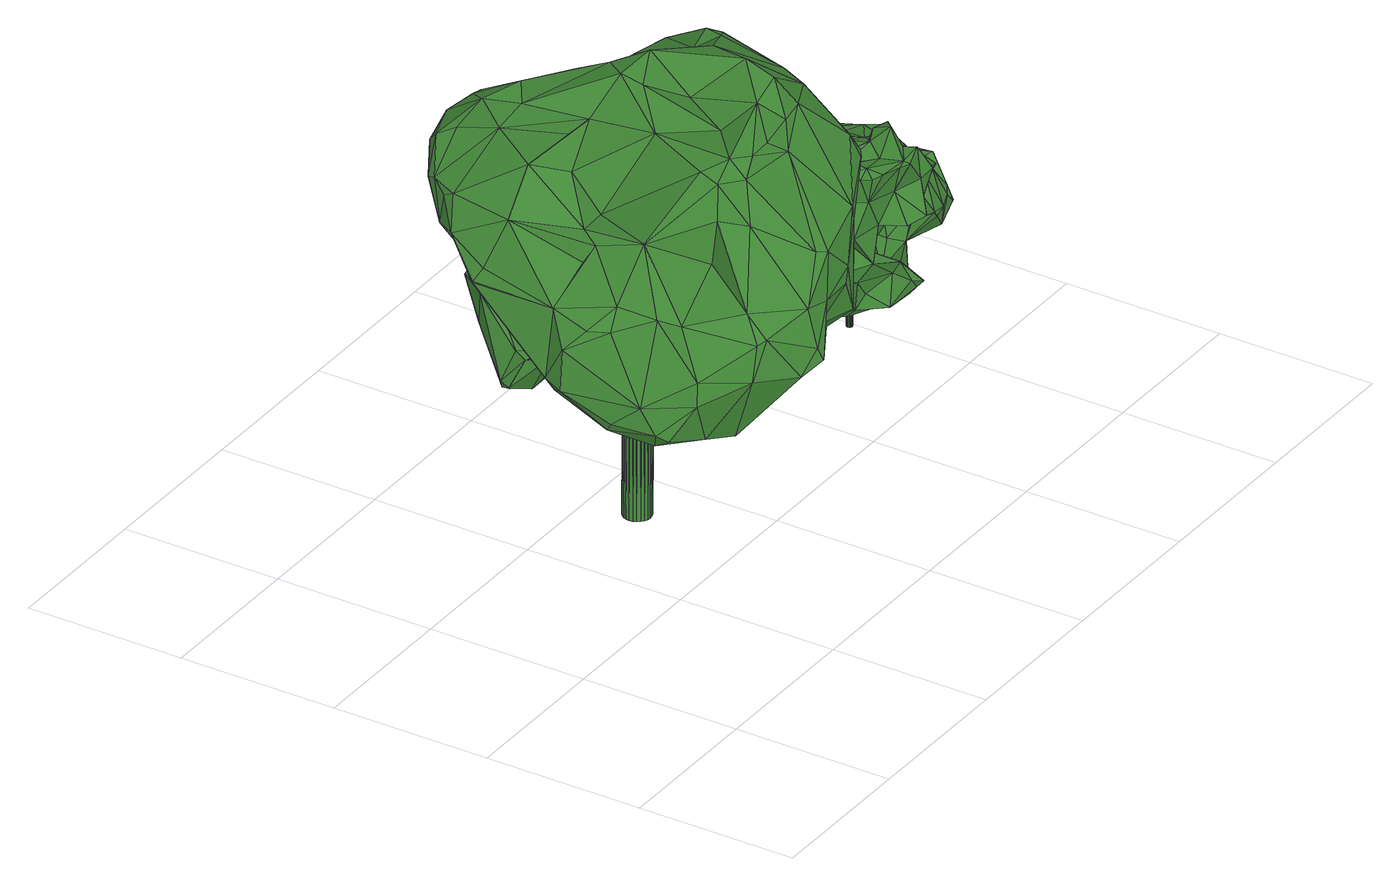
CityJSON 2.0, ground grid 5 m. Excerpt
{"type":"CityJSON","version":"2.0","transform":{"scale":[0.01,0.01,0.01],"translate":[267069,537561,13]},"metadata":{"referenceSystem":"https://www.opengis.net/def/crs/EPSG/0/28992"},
"CityObjects":{
"tree1":{"type":"SolitaryVegetationObject","attributes":{"gtid":239,"crown_width_m":14.34,"crown_median_z":22.23,"crown_r50_m":0.379,"crown_porosity":0.891,"trunk_H_m":8.71,"trunk_DBH_m":0.852,"trunk_radius_m":0.426,"trunk_base_height_m":13.52,"original_gtid":"239"},"geometry":[{"type":"Solid","lod":"3","boundaries":[[[[0,1,2]],[[3,4,5]],[[6,7,8]],[[9,10,11]],[[12,11,10]],[[13,14,15]],[[16,17,18]],[[19,20,21]],[[22,23,24]],[[25,26,27]],[[28,29,30]],[[31,32,33]],[[33,32,34]],[[35,36,37]],[[38,39,40]],[[41,42,43]],[[44,45,42]],[[44,42,46]],[[47,16,48]],[[49,9,50]],[[51,52,53]],[[54,55,56]],[[57,55,54]],[[58,59,3]],[[52,60,53]],[[61,62,63]],[[64,65,66]],[[67,42,68]],[[68,42,69]],[[70,71,20]],[[72,71,70]],[[73,52,51]],[[74,75,76]],[[77,78,79]],[[80,81,82]],[[83,84,85]],[[86,79,87]],[[57,54,88]],[[89,90,91]],[[11,2,9]],[[1,9,2]],[[92,93,94]],[[88,54,56]],[[55,23,22]],[[95,96,97]],[[98,99,59]],[[52,73,60]],[[100,97,96]],[[101,102,103]],[[104,105,79]],[[106,107,108]],[[9,1,50]],[[104,23,109]],[[30,29,110]],[[111,96,112]],[[95,112,96]],[[113,112,95]],[[114,115,33]],[[18,116,48]],[[117,62,61]],[[117,118,62]],[[119,120,121]],[[122,30,123]],[[92,94,124]],[[125,75,83]],[[126,94,93]],[[101,7,127]],[[6,128,129]],[[124,111,130]],[[131,111,124]],[[96,111,131]],[[116,132,48]],[[15,14,85]],[[133,99,98]],[[134,116,135]],[[136,137,138]],[[139,92,140]],[[73,141,60]],[[140,141,73]],[[35,142,36]],[[143,144,145]],[[68,143,145]],[[146,105,40]],[[58,3,147]],[[30,148,149]],[[46,129,75]],[[133,150,151]],[[152,153,154]],[[136,31,137]],[[104,57,155]],[[156,157,158]],[[36,159,37]],[[151,160,161]],[[150,160,151]],[[162,163,164]],[[165,166,167]],[[23,78,24]],[[168,62,118]],[[129,169,6]],[[121,89,119]],[[53,60,134]],[[170,171,162]],[[136,138,172]],[[172,138,13]],[[129,120,173]],[[174,175,176]],[[177,178,134]],[[53,134,178]],[[179,99,180]],[[181,157,182]],[[84,183,15]],[[88,155,57]],[[184,185,39]],[[25,27,184]],[[149,186,170]],[[187,159,36]],[[188,187,36]],[[30,149,28]],[[15,183,13]],[[189,190,4]],[[171,186,191]],[[149,170,187]],[[192,193,194]],[[3,195,4]],[[185,176,86]],[[191,196,106]],[[146,87,79]],[[133,197,180]],[[13,183,172]],[[40,185,87]],[[40,87,146]],[[86,87,185]],[[198,12,115]],[[171,170,186]],[[187,170,159]],[[170,162,193]],[[193,159,170]],[[188,29,28]],[[96,131,199]],[[96,199,100]],[[108,163,106]],[[137,14,138]],[[200,201,202]],[[197,179,180]],[[203,1,204]],[[129,205,120]],[[20,192,70]],[[162,171,163]],[[134,135,177]],[[101,206,95]],[[164,194,162]],[[113,207,112]],[[2,139,0]],[[133,180,99]],[[164,192,194]],[[165,108,208]],[[162,194,193]],[[104,109,57]],[[209,210,127]],[[13,138,14]],[[40,39,185]],[[163,165,167]],[[108,165,163]],[[148,30,122]],[[191,106,171]],[[163,171,106]],[[209,68,189]],[[67,68,209]],[[211,212,213]],[[214,215,66]],[[66,216,10]],[[199,124,217]],[[187,188,28]],[[218,65,211]],[[44,219,45]],[[187,28,149]],[[86,45,77]],[[35,37,20]],[[20,37,192]],[[179,102,220]],[[158,157,181]],[[133,98,150]],[[195,3,221]],[[110,0,139]],[[11,126,93]],[[115,114,198]],[[222,119,89]],[[124,94,126]],[[166,72,167]],[[3,59,221]],[[99,195,221]],[[70,167,72]],[[59,99,221]],[[164,70,192]],[[223,224,130]],[[130,92,124]],[[178,177,122]],[[192,37,193]],[[84,225,183]],[[68,145,189]],[[110,29,0]],[[67,169,46]],[[226,169,67]],[[140,92,130]],[[38,227,228]],[[38,228,229]],[[115,12,216]],[[193,37,159]],[[0,204,1]],[[2,93,139]],[[139,93,92]],[[230,62,168]],[[63,62,230]],[[179,195,99]],[[218,66,65]],[[231,232,233]],[[233,232,234]],[[139,51,110]],[[140,51,139]],[[73,51,140]],[[11,93,2]],[[111,223,130]],[[16,224,223]],[[224,141,130]],[[130,141,140]],[[224,60,141]],[[167,235,163]],[[98,59,58]],[[160,98,58]],[[177,135,196]],[[236,151,161]],[[237,82,81]],[[33,238,239]],[[33,239,31]],[[157,156,161]],[[236,161,156]],[[147,160,58]],[[150,98,160]],[[70,235,167]],[[61,144,214]],[[79,86,77]],[[163,235,164]],[[70,164,235]],[[147,3,5]],[[184,240,241]],[[168,242,152]],[[152,154,168]],[[185,174,176]],[[185,241,174]],[[166,71,72]],[[186,148,191]],[[186,149,148]],[[208,243,165]],[[238,215,234]],[[216,215,238]],[[145,63,190]],[[131,124,199]],[[56,228,227]],[[244,245,243]],[[83,173,84]],[[84,173,225]],[[0,29,204]],[[77,45,219]],[[10,246,64]],[[247,64,246]],[[55,248,23]],[[57,248,55]],[[156,243,245]],[[249,18,250]],[[249,250,151]],[[128,251,205]],[[128,205,129]],[[252,241,240]],[[227,88,56]],[[155,88,227]],[[20,71,118]],[[206,207,113]],[[26,239,238]],[[5,230,147]],[[104,79,78]],[[104,78,23]],[[253,254,239]],[[255,212,65]],[[211,65,212]],[[61,256,117]],[[257,256,61]],[[127,258,259]],[[220,259,258]],[[254,260,239]],[[210,189,258]],[[225,222,34]],[[21,257,19]],[[158,243,156]],[[11,91,126]],[[238,33,115]],[[183,261,172]],[[184,241,185]],[[228,82,237]],[[174,252,175]],[[25,184,39]],[[262,176,175]],[[157,263,147]],[[160,147,263]],[[181,243,158]],[[175,231,262]],[[114,33,34]],[[4,190,230]],[[4,230,5]],[[217,91,90]],[[217,90,199]],[[9,49,246]],[[142,246,49]],[[115,216,238]],[[106,196,107]],[[111,207,223]],[[16,223,206]],[[264,1,203]],[[264,203,188]],[[230,190,63]],[[208,108,107]],[[253,25,254]],[[102,197,17]],[[200,116,201]],[[249,201,116]],[[178,123,51]],[[137,85,14]],[[83,75,173]],[[100,205,97]],[[231,175,232]],[[208,107,243]],[[197,102,179]],[[84,15,85]],[[117,256,21]],[[21,256,257]],[[120,205,100]],[[182,157,153]],[[35,20,19]],[[241,252,174]],[[177,196,265]],[[148,265,266]],[[148,266,191]],[[34,222,89]],[[261,225,32]],[[101,103,206]],[[67,209,226]],[[218,211,213]],[[266,265,196]],[[46,75,44]],[[168,154,230]],[[230,154,147]],[[234,215,214]],[[16,103,17]],[[102,17,103]],[[6,8,128]],[[128,8,251]],[[79,105,146]],[[125,260,229]],[[51,123,110]],[[30,110,123]],[[122,123,178]],[[21,20,117]],[[267,236,249]],[[267,249,151]],[[267,151,236]],[[118,117,20]],[[161,160,263]],[[251,97,205]],[[251,8,97]],[[147,153,157]],[[257,268,19]],[[107,196,244]],[[82,269,22]],[[47,224,16]],[[252,232,175]],[[66,218,214]],[[199,90,120]],[[100,199,120]],[[179,220,195]],[[4,195,220]],[[4,258,189]],[[257,61,213]],[[270,4,220]],[[266,196,191]],[[161,263,157]],[[226,6,169]],[[136,32,31]],[[218,213,61]],[[218,61,214]],[[152,242,182]],[[178,51,53]],[[47,132,60]],[[48,132,47]],[[69,41,262]],[[233,144,143]],[[214,144,234]],[[233,234,144]],[[154,153,147]],[[148,122,265]],[[177,265,122]],[[142,49,36]],[[246,142,247]],[[204,29,203]],[[19,142,35]],[[217,126,91]],[[12,10,216]],[[56,269,228]],[[55,269,56]],[[22,269,55]],[[270,258,4]],[[18,48,16]],[[63,144,61]],[[228,237,229]],[[24,76,80]],[[257,213,268]],[[145,144,63]],[[212,247,268]],[[212,268,213]],[[151,250,133]],[[116,200,135]],[[196,135,200]],[[234,232,252]],[[244,243,107]],[[9,246,10]],[[89,91,198]],[[114,89,198]],[[197,133,250]],[[34,89,114]],[[216,66,215]],[[136,172,32]],[[172,261,32]],[[225,119,222]],[[90,89,120]],[[121,120,89]],[[206,113,95]],[[217,124,126]],[[16,206,103]],[[125,85,260]],[[152,182,153]],[[168,118,242]],[[143,231,233]],[[74,76,24]],[[74,24,44]],[[38,40,105]],[[38,105,227]],[[250,18,17]],[[250,17,197]],[[196,202,244]],[[200,202,196]],[[202,156,244]],[[244,156,245]],[[202,236,156]],[[129,173,75]],[[24,80,22]],[[22,80,82]],[[155,105,104]],[[227,105,155]],[[182,243,181]],[[166,243,182]],[[166,182,242]],[[165,243,166]],[[6,209,7]],[[209,127,7]],[[97,7,101]],[[8,7,97]],[[95,97,101]],[[209,189,210]],[[57,109,248]],[[198,91,12]],[[11,12,91]],[[23,248,109]],[[118,71,242]],[[166,242,71]],[[268,271,19]],[[142,19,271]],[[268,247,271]],[[142,271,247]],[[137,260,85]],[[74,44,75]],[[26,238,234]],[[112,207,111]],[[39,254,25]],[[38,254,39]],[[134,60,132]],[[134,132,116]],[[229,260,38]],[[254,38,260]],[[239,260,137]],[[239,137,31]],[[125,81,75]],[[253,26,25]],[[239,26,253]],[[209,6,226]],[[237,125,229]],[[81,125,237]],[[80,76,81]],[[75,81,76]],[[69,42,41]],[[42,45,43]],[[68,69,143]],[[64,247,255]],[[255,247,212]],[[10,64,66]],[[34,32,225]],[[206,223,207]],[[49,264,36]],[[50,264,49]],[[202,201,236]],[[225,261,183]],[[249,236,201]],[[249,116,18]],[[119,173,120]],[[225,173,119]],[[47,60,224]],[[184,27,240]],[[252,240,27]],[[219,78,77]],[[219,44,78]],[[24,78,44]],[[50,1,264]],[[36,264,188]],[[127,259,101]],[[203,29,188]],[[129,46,169]],[[101,259,102]],[[220,102,259]],[[64,255,65]],[[228,269,82]],[[262,41,176]],[[189,145,190]],[[86,41,45]],[[176,41,86]],[[45,41,43]],[[231,143,69]],[[231,69,262]],[[46,42,67]],[[270,220,258]],[[210,258,127]],[[83,85,125]],[[26,234,27]],[[234,252,27]],[[272,273,274]],[[272,274,275]],[[275,274,276]],[[275,276,277]],[[274,273,278]],[[274,278,276]],[[276,278,279]],[[276,279,277]],[[278,273,280]],[[278,280,279]],[[279,280,281]],[[279,281,277]],[[280,273,282]],[[280,282,281]],[[281,282,283]],[[281,283,277]],[[282,273,284]],[[282,284,283]],[[283,284,285]],[[283,285,277]],[[284,273,286]],[[284,286,285]],[[285,286,287]],[[285,287,277]],[[286,273,288]],[[286,288,287]],[[287,288,289]],[[287,289,277]],[[288,273,290]],[[288,290,289]],[[289,290,291]],[[289,291,277]],[[290,273,292]],[[290,292,291]],[[291,292,293]],[[291,293,277]],[[292,273,294]],[[292,294,293]],[[293,294,295]],[[293,295,277]],[[294,273,296]],[[294,296,295]],[[295,296,297]],[[295,297,277]],[[296,273,298]],[[296,298,297]],[[297,298,299]],[[297,299,277]],[[298,273,300]],[[298,300,299]],[[299,300,301]],[[299,301,277]],[[300,273,302]],[[300,302,301]],[[301,302,303]],[[301,303,277]],[[302,273,304]],[[302,304,303]],[[303,304,305]],[[303,305,277]],[[304,273,306]],[[304,306,305]],[[305,306,307]],[[305,307,277]],[[306,273,308]],[[306,308,307]],[[307,308,309]],[[307,309,277]],[[308,273,310]],[[308,310,309]],[[309,310,311]],[[309,311,277]],[[310,273,312]],[[310,312,311]],[[311,312,313]],[[311,313,277]],[[312,273,314]],[[312,314,313]],[[313,314,315]],[[313,315,277]],[[314,273,316]],[[314,316,315]],[[315,316,317]],[[315,317,277]],[[316,273,318]],[[316,318,317]],[[317,318,319]],[[317,319,277]],[[318,273,320]],[[318,320,319]],[[319,320,321]],[[319,321,277]],[[320,273,272]],[[320,272,321]],[[321,272,275]],[[321,275,277]]]]}]},
"tree2":{"type":"SolitaryVegetationObject","attributes":{"gtid":512,"crown_width_m":5.77,"crown_median_z":17.85,"crown_r50_m":0.275,"crown_porosity":0.916,"trunk_H_m":3.87,"trunk_DBH_m":0.178,"trunk_radius_m":0.0888,"trunk_base_height_m":13.98,"original_gtid":"514"},"geometry":[{"type":"Solid","lod":"3","boundaries":[[[[322,323,324]],[[325,326,327]],[[328,329,330]],[[331,332,324]],[[333,334,335]],[[336,337,338]],[[339,340,341]],[[342,343,344]],[[345,346,347]],[[348,329,328]],[[349,350,351]],[[352,353,354]],[[355,323,356]],[[357,358,359]],[[360,361,347]],[[362,363,364]],[[348,328,365]],[[366,367,368]],[[369,368,367]],[[370,358,371]],[[372,373,374]],[[375,376,377]],[[378,379,380]],[[381,382,383]],[[384,348,385]],[[386,365,328]],[[387,375,388]],[[355,389,349]],[[355,356,389]],[[390,365,391]],[[392,393,394]],[[395,396,397]],[[323,322,356]],[[398,399,400]],[[322,401,402]],[[403,402,401]],[[364,335,334]],[[361,404,405]],[[406,407,408]],[[409,407,406]],[[357,332,358]],[[410,341,340]],[[411,412,413]],[[414,415,416]],[[329,417,330]],[[369,418,419]],[[420,369,419]],[[378,421,422]],[[356,402,389]],[[377,339,423]],[[322,424,401]],[[425,369,420]],[[426,427,428]],[[428,427,429]],[[430,431,432]],[[433,434,435]],[[389,402,350]],[[436,338,437]],[[437,338,337]],[[324,323,355]],[[438,439,343]],[[440,426,428]],[[441,442,413]],[[443,444,445]],[[409,445,444]],[[446,447,352]],[[448,354,353]],[[443,325,449]],[[450,349,351]],[[350,349,389]],[[451,452,453]],[[454,455,456]],[[457,458,459]],[[443,460,444]],[[461,462,463]],[[464,336,465]],[[369,367,466]],[[355,331,324]],[[467,468,440]],[[469,470,471]],[[377,472,375]],[[473,431,424]],[[473,474,431]],[[433,421,475]],[[476,344,477]],[[478,374,373]],[[479,374,480]],[[462,481,482]],[[483,380,379]],[[375,472,388]],[[457,454,456]],[[484,485,451]],[[463,340,486]],[[347,458,345]],[[343,342,438]],[[383,420,437]],[[487,332,488]],[[489,490,398]],[[381,383,337]],[[336,381,337]],[[382,425,420]],[[451,485,452]],[[328,330,386]],[[488,491,408]],[[350,402,403]],[[492,493,438]],[[391,494,390]],[[495,445,493]],[[366,388,472]],[[387,388,366]],[[325,327,449]],[[343,477,344]],[[440,496,467]],[[423,366,472]],[[364,476,335]],[[486,485,463]],[[440,468,396]],[[359,497,357]],[[324,498,322]],[[333,499,334]],[[500,453,501]],[[502,500,501]],[[457,503,458]],[[409,493,445]],[[487,504,432]],[[417,348,384]],[[406,505,493]],[[506,507,508]],[[406,493,409]],[[414,410,350]],[[397,468,467]],[[509,510,511]],[[341,416,339]],[[492,438,342]],[[374,506,480]],[[478,506,374]],[[480,506,508]],[[466,418,369]],[[423,472,377]],[[338,465,336]],[[512,513,514]],[[361,360,404]],[[487,515,324]],[[516,344,476]],[[517,456,455]],[[409,444,407]],[[487,324,332]],[[417,384,434]],[[518,519,520]],[[518,520,509]],[[334,499,521]],[[511,428,429]],[[467,496,522]],[[350,403,414]],[[523,362,483]],[[492,495,493]],[[519,518,387]],[[417,329,348]],[[372,477,373]],[[477,478,373]],[[372,400,477]],[[400,372,489]],[[400,489,398]],[[490,524,398]],[[408,407,503]],[[459,454,457]],[[382,420,383]],[[503,525,408]],[[437,419,436]],[[522,395,397]],[[526,527,528]],[[414,403,529]],[[428,530,440]],[[399,528,527]],[[531,502,501]],[[411,413,532]],[[461,533,534]],[[479,480,359]],[[510,530,428]],[[535,404,360]],[[467,522,397]],[[452,536,376]],[[496,440,537]],[[496,537,538]],[[539,533,463]],[[540,382,395]],[[522,540,395]],[[446,541,447]],[[326,542,543]],[[326,543,435]],[[326,435,434]],[[447,541,544]],[[536,452,485]],[[397,396,468]],[[322,402,356]],[[385,545,384]],[[399,524,500]],[[398,524,399]],[[326,434,327]],[[546,457,430]],[[479,490,374]],[[547,490,479]],[[535,548,441]],[[521,364,334]],[[385,354,448]],[[385,448,535]],[[425,540,369]],[[459,471,513]],[[549,517,550]],[[550,455,512]],[[517,455,550]],[[529,403,401]],[[347,361,471]],[[551,517,549]],[[339,552,367]],[[523,495,362]],[[435,421,433]],[[440,396,426]],[[548,346,553]],[[542,495,543]],[[483,362,364]],[[483,364,521]],[[554,502,531]],[[377,486,340]],[[513,512,455]],[[500,502,528]],[[459,458,347]],[[503,345,458]],[[540,368,369]],[[522,368,540]],[[519,555,538]],[[395,426,396]],[[386,426,395]],[[505,406,507]],[[376,375,531]],[[450,556,370]],[[511,429,557]],[[558,461,534]],[[429,427,557]],[[499,483,521]],[[535,448,404]],[[441,553,460]],[[460,553,444]],[[459,513,454]],[[509,554,518]],[[537,520,519]],[[559,510,520]],[[559,520,537]],[[560,561,562]],[[390,494,446]],[[390,446,352]],[[347,471,459]],[[548,563,346]],[[498,515,473]],[[428,511,510]],[[416,415,549]],[[466,416,549]],[[507,408,491]],[[507,491,508]],[[498,324,515]],[[387,531,375]],[[557,417,475]],[[557,475,564]],[[456,517,551]],[[395,382,386]],[[490,451,524]],[[524,451,453]],[[524,453,500]],[[355,332,331]],[[358,332,355]],[[424,498,473]],[[513,455,454]],[[451,490,547]],[[489,374,490]],[[489,372,374]],[[359,370,556]],[[564,475,421]],[[565,456,551]],[[554,526,528]],[[513,470,544]],[[347,346,360]],[[381,566,391]],[[436,419,418]],[[345,553,346]],[[535,360,563]],[[385,412,545]],[[384,532,434]],[[514,541,446]],[[447,405,353]],[[447,353,352]],[[482,350,410]],[[325,542,326]],[[500,528,399]],[[445,542,443]],[[325,443,542]],[[506,567,505]],[[493,505,567]],[[511,378,380]],[[511,564,378]],[[501,452,376]],[[333,526,568]],[[351,481,569]],[[491,488,497]],[[491,497,508]],[[488,357,497]],[[543,495,422]],[[511,557,564]],[[551,549,415]],[[423,367,366]],[[404,353,405]],[[448,353,404]],[[535,563,548]],[[441,412,535]],[[570,412,441]],[[413,412,570]],[[413,570,441]],[[565,551,571]],[[551,415,571]],[[529,415,414]],[[450,351,569]],[[509,520,510]],[[535,412,385]],[[322,498,424]],[[417,557,427]],[[486,536,485]],[[550,512,549]],[[418,549,512]],[[418,466,549]],[[380,483,499]],[[446,494,514]],[[496,555,368]],[[441,548,553]],[[359,556,462]],[[531,501,376]],[[547,484,451]],[[536,486,377]],[[376,536,377]],[[330,427,386]],[[426,386,427]],[[335,527,333]],[[333,527,526]],[[414,416,341]],[[346,563,360]],[[572,525,503]],[[496,368,522]],[[417,427,330]],[[496,538,555]],[[463,533,461]],[[543,421,435]],[[512,514,464]],[[362,495,363]],[[573,382,381]],[[573,381,391]],[[414,341,410]],[[529,401,415]],[[385,348,574]],[[385,574,354]],[[495,542,445]],[[327,442,449]],[[408,507,406]],[[513,471,470]],[[391,566,494]],[[504,572,546]],[[457,546,503]],[[573,575,382]],[[571,424,431]],[[534,560,562]],[[554,528,502]],[[437,420,419]],[[382,540,425]],[[357,488,332]],[[387,555,519]],[[437,337,383]],[[503,546,572]],[[463,485,394]],[[391,365,573]],[[479,561,547]],[[392,394,484]],[[537,440,530]],[[464,465,512]],[[514,513,541]],[[560,392,561]],[[393,539,394]],[[559,530,510]],[[537,530,559]],[[558,562,561]],[[558,534,562]],[[365,574,348]],[[538,537,519]],[[488,525,572]],[[387,366,555]],[[456,565,430]],[[457,456,430]],[[386,382,575]],[[365,575,573]],[[492,363,495]],[[342,364,363]],[[516,364,342]],[[339,377,340]],[[558,462,461]],[[342,363,492]],[[505,507,506]],[[531,387,518]],[[466,367,552]],[[444,576,407]],[[480,497,359]],[[508,497,480]],[[418,512,465]],[[367,423,339]],[[410,340,463]],[[359,462,558]],[[547,561,484]],[[380,568,511]],[[499,333,568]],[[380,499,568]],[[386,575,365]],[[444,553,576]],[[433,475,417]],[[354,574,352]],[[390,352,574]],[[390,574,365]],[[335,476,400]],[[477,400,476]],[[462,482,410]],[[482,481,351]],[[523,422,495]],[[450,569,556]],[[379,422,523]],[[379,378,422]],[[379,523,483]],[[433,577,434]],[[417,434,577]],[[534,533,393]],[[539,393,533]],[[415,424,571]],[[401,424,415]],[[355,349,371]],[[355,371,358]],[[366,368,555]],[[484,394,485]],[[482,351,350]],[[450,370,349]],[[358,370,359]],[[564,421,378]],[[422,421,543]],[[462,410,463]],[[336,566,381]],[[336,464,566]],[[513,544,541]],[[469,405,447]],[[488,572,504]],[[556,481,462]],[[556,569,481]],[[545,412,411]],[[364,516,476]],[[473,515,474]],[[526,578,568]],[[568,578,511]],[[511,578,509]],[[526,554,578]],[[554,509,578]],[[345,576,553]],[[503,576,345]],[[407,576,503]],[[469,544,470]],[[554,531,518]],[[359,558,479]],[[463,394,539]],[[370,371,349]],[[516,342,344]],[[405,469,361]],[[471,361,469]],[[560,393,392]],[[534,393,560]],[[474,515,432]],[[474,432,431]],[[338,436,465]],[[418,465,436]],[[339,416,552]],[[417,577,433]],[[487,432,515]],[[501,453,452]],[[514,566,464]],[[488,408,525]],[[494,566,514]],[[484,561,392]],[[558,561,479]],[[493,567,438]],[[571,431,565]],[[430,565,431]],[[438,567,439]],[[579,439,567]],[[579,567,506]],[[466,552,416]],[[432,504,430]],[[430,504,546]],[[487,488,504]],[[413,442,327]],[[327,434,532]],[[411,532,384]],[[411,384,545]],[[532,413,327]],[[477,580,478]],[[469,447,544]],[[400,527,335]],[[399,527,400]],[[460,442,441]],[[449,442,443]],[[460,443,442]],[[506,580,579]],[[506,478,580]],[[579,580,439]],[[343,439,580]],[[343,580,477]],[[581,582,583]],[[581,583,584]],[[584,583,585]],[[584,585,586]],[[583,582,587]],[[583,587,585]],[[585,587,588]],[[585,588,586]],[[587,582,589]],[[587,589,588]],[[588,589,590]],[[588,590,586]],[[589,582,591]],[[589,591,590]],[[590,591,592]],[[590,592,586]],[[591,582,593]],[[591,593,592]],[[592,593,594]],[[592,594,586]],[[593,582,595]],[[593,595,594]],[[594,595,596]],[[594,596,586]],[[595,582,597]],[[595,597,596]],[[596,597,598]],[[596,598,586]],[[597,582,599]],[[597,599,598]],[[598,599,600]],[[598,600,586]],[[599,582,601]],[[599,601,600]],[[600,601,602]],[[600,602,586]],[[601,582,603]],[[601,603,602]],[[602,603,604]],[[602,604,586]],[[603,582,605]],[[603,605,604]],[[604,605,606]],[[604,606,586]],[[605,582,607]],[[605,607,606]],[[606,607,608]],[[606,608,586]],[[607,582,609]],[[607,609,608]],[[608,609,610]],[[608,610,586]],[[609,582,611]],[[609,611,610]],[[610,611,612]],[[610,612,586]],[[611,582,613]],[[611,613,612]],[[612,613,614]],[[612,614,586]],[[613,582,615]],[[613,615,614]],[[614,615,616]],[[614,616,586]],[[615,582,617]],[[615,617,616]],[[616,617,618]],[[616,618,586]],[[617,582,619]],[[617,619,618]],[[618,619,620]],[[618,620,586]],[[619,582,621]],[[619,621,620]],[[620,621,622]],[[620,622,586]],[[621,582,623]],[[621,623,622]],[[622,623,624]],[[622,624,586]],[[623,582,625]],[[623,625,624]],[[624,625,626]],[[624,626,586]],[[625,582,627]],[[625,627,626]],[[626,627,628]],[[626,628,586]],[[627,582,629]],[[627,629,628]],[[628,629,630]],[[628,630,586]],[[629,582,581]],[[629,581,630]],[[630,581,584]],[[630,584,586]]]]}]}
},
"vertices":[
[847,169,1062],[881,174,902],[958,221,1136],[455,1269,1166],[552,1258,1058],[477,1222,1054],[1178,1138,1012],[1086,1197,1139],[1283,1088,1134],[953,284,848],[1074,507,867],[1160,357,955],[1177,549,692],[1525,990,490],[1512,1019,480],[1556,1073,552],[862,825,1539],[802,919,1500],[724,835,1531],[475,556,750],[308,580,739],[407,666,793],[1450,1591,383],[1308,1666,414],[1341,1626,465],[1011,1203,402],[1048,1158,608],[960,1174,413],[552,82,973],[680,133,1045],[570,124,1078],[1407,943,486],[1434,920,490],[1245,705,642],[1249,704,645],[450,490,738],[583,239,772],[384,270,720],[1294,1337,341],[1073,1246,286],[1074,1338,223],[843,1371,589],[859,1390,624],[845,1407,623],[1115,1478,618],[848,1424,629],[1072,1257,730],[858,692,1430],[744,774,1502],[816,241,865],[869,208,876],[856,370,1361],[793,399,1411],[708,393,1414],[1472,1612,165],[1447,1604,325],[1479,1552,192],[1468,1615,165],[293,1192,1304],[439,1279,1319],[879,486,1469],[592,938,822],[547,995,823],[573,1022,783],[929,479,1049],[903,748,1066],[1008,686,855],[1027,1239,771],[949,1174,770],[869,1341,584],[89,478,818],[161,704,908],[56,628,916],[927,424,1411],[1283,1375,523],[1345,1292,682],[1399,1414,512],[1037,1461,528],[1179,1448,452],[1068,1467,302],[1451,1454,499],[1447,1390,539],[1473,1447,494],[1481,1147,629],[1561,1084,585],[1544,1094,554],[912,1418,444],[967,1390,283],[1461,1526,129],[1280,710,810],[1243,690,947],[1171,506,936],[1160,362,1263],[1174,332,1194],[1188,344,1206],[1214,996,1344],[1307,868,1321],[1290,1030,1205],[394,1229,1378],[535,1285,1364],[1393,949,1052],[1037,1102,1291],[832,1048,1422],[877,974,1406],[1255,1570,264],[1262,1485,255],[205,388,1142],[189,508,1155],[132,494,1104],[1311,1621,304],[742,167,1161],[1272,645,1327],[1259,840,1389],[1211,863,1419],[1252,660,678],[1180,652,629],[629,662,1441],[383,711,811],[319,767,835],[1365,897,830],[1405,883,897],[1391,875,867],[585,324,1272],[703,184,1174],[1258,525,1250],[1438,1354,529],[1199,378,1175],[960,1279,1146],[1264,1109,1021],[1303,1090,828],[1229,556,1329],[1280,649,1236],[779,543,1412],[525,1162,1446],[645,429,1425],[557,468,1416],[1433,921,484],[1472,1031,468],[1507,971,486],[946,216,1187],[1028,447,1404],[982,496,1495],[609,306,831],[940,1104,716],[769,943,842],[687,1145,890],[1057,1390,240],[228,1114,1212],[404,218,1116],[392,147,1059],[422,1179,1401],[434,1049,1433],[213,912,1102],[189,948,1120],[230,979,1136],[1424,1536,141],[201,872,1312],[160,1032,1239],[130,909,1182],[370,235,734],[277,1163,1316],[234,1073,1316],[199,252,908],[109,382,907],[122,340,825],[54,603,1052],[62,663,941],[37,598,931],[399,977,994],[1047,1210,779],[332,155,951],[209,257,978],[1509,958,497],[1421,1069,694],[740,1212,382],[767,1175,471],[750,1244,391],[548,407,1400],[637,369,1381],[634,1234,1395],[593,1236,1403],[107,929,1143],[109,931,1139],[1537,985,532],[949,1175,361],[850,1302,302],[362,159,1051],[483,92,911],[569,72,930],[709,1205,915],[643,1151,893],[232,325,1127],[155,363,770],[259,263,770],[142,308,806],[546,1292,1326],[360,527,1264],[663,1123,1444],[1211,567,705],[1301,714,1131],[459,733,1243],[427,807,1373],[354,720,1253],[659,147,972],[826,161,1018],[1382,972,1049],[1074,817,1439],[1204,810,1415],[102,553,1105],[998,1211,982],[876,1239,1063],[830,756,1206],[674,606,1200],[547,799,1019],[770,937,843],[1049,831,826],[1095,642,702],[1137,535,975],[768,873,955],[1077,1478,580],[706,1271,1287],[484,1290,1322],[1333,883,822],[1029,725,1500],[984,591,1525],[1418,1000,617],[1032,1179,945],[1415,1487,148],[1392,1439,362],[1400,1317,470],[467,1154,999],[806,1122,499],[805,1118,495],[935,1071,671],[944,1062,666],[79,460,847],[336,892,1416],[1448,1379,504],[1131,892,661],[1263,1034,578],[874,1165,377],[830,1192,341],[195,740,952],[120,674,1132],[317,659,1238],[292,686,1188],[854,364,916],[703,419,1030],[1346,1623,305],[619,871,1425],[565,1058,1442],[1311,1061,1076],[814,1119,475],[1104,1320,560],[1288,1337,500],[900,643,1135],[415,698,813],[442,692,830],[790,1240,1163],[761,1217,1224],[1410,1178,510],[1472,960,519],[784,1216,480],[241,1108,1296],[798,210,876],[518,389,1302],[495,392,1174],[584,900,1383],[469,621,1011],[1457,1579,354],[734,1231,1213],[532,427,976],[868,845,51],[825,845,52],[866,856,51],[881,846,923],[880,857,923],[838,846,923],[862,866,51],[875,868,923],[855,875,51],[868,876,923],[846,882,52],[860,883,923],[836,886,52],[849,887,923],[825,888,52],[838,889,923],[814,886,52],[827,887,923],[804,882,52],[817,883,923],[795,875,52],[808,876,924],[788,866,52],[802,867,924],[784,856,53],[797,857,924],[782,845,53],[796,846,924],[784,834,53],[797,835,924],[788,824,53],[802,825,924],[795,815,52],[808,816,924],[804,808,52],[817,809,923],[814,804,52],[827,805,923],[825,802,52],[839,804,923],[836,804,52],[849,805,923],[846,808,52],[860,809,923],[855,815,51],[868,816,923],[862,824,51],[875,825,923],[866,834,51],[880,835,923],
[1832,815,205],[1773,760,231],[1732,788,252],[1796,1059,667],[1855,1064,679],[1855,1065,677],[2103,1136,580],[2056,1109,599],[2113,1092,595],[1753,760,271],[1749,758,341],[2015,778,733],[1949,784,744],[1942,721,773],[2124,1022,295],[2188,1023,327],[2193,956,304],[2062,702,446],[1969,688,400],[1968,712,386],[1787,811,724],[1747,789,762],[1780,758,721],[1770,995,373],[1782,1027,381],[1784,1074,328],[2038,1137,588],[1824,648,272],[1938,657,257],[1890,603,319],[1986,1181,423],[1951,1167,409],[1954,1197,498],[1770,729,264],[1837,714,241],[1697,764,395],[1755,711,366],[1772,672,432],[1813,1123,411],[1847,1144,347],[1828,814,677],[1804,822,704],[1904,765,732],[2093,1134,534],[2171,737,418],[2130,759,418],[2174,804,418],[2135,845,353],[1862,665,359],[1795,711,311],[1785,647,720],[1755,663,714],[1759,677,635],[2134,658,476],[2079,635,473],[2082,644,412],[1965,926,651],[1928,836,619],[1987,803,672],[2156,1003,351],[2151,986,472],[2170,995,346],[1974,1121,601],[1942,1129,530],[2146,1060,572],[2162,675,485],[2178,667,433],[1843,676,256],[2061,1153,424],[2125,1111,406],[1901,695,545],[1958,768,523],[1983,660,517],[2198,974,503],[2216,973,523],[2252,961,490],[1890,625,709],[1962,647,720],[1875,637,723],[1914,752,249],[1905,718,239],[1980,696,224],[1865,1149,413],[1890,1168,344],[1716,903,598],[1724,931,516],[1670,861,503],[1726,935,611],[1959,676,323],[1925,1050,619],[1906,1085,532],[1853,1030,640],[1984,700,289],[1933,781,321],[1999,775,372],[2012,1075,615],[2115,896,297],[2194,929,301],[2153,965,350],[1915,1007,627],[1859,914,630],[2124,687,419],[1866,803,271],[2099,956,385],[2177,996,573],[2110,1003,597],[2145,939,606],[2096,974,598],[1844,831,403],[1852,817,403],[1808,791,401],[1944,1020,628],[1899,1074,668],[1876,1047,669],[2195,930,299],[2201,962,322],[1731,800,763],[1713,787,767],[2259,949,544],[1830,1009,526],[1825,1038,641],[1766,1018,622],[1748,975,525],[1737,946,622],[2047,1112,400],[1952,1166,408],[1908,1167,469],[1795,1060,656],[1866,605,352],[1918,589,540],[2005,617,498],[1993,648,545],[1924,979,360],[1967,946,339],[1925,918,371],[1829,959,381],[1771,995,372],[1868,1016,349],[1773,1014,547],[1860,699,365],[1867,642,401],[1967,688,400],[2109,1005,322],[2100,974,308],[2060,822,338],[2269,959,495],[2268,960,495],[1870,1145,350],[1891,1052,420],[1867,1060,320],[2177,668,431],[1844,817,267],[1858,799,400],[1981,992,632],[1865,709,713],[1779,697,729],[1739,692,712],[1809,679,536],[1706,691,539],[1883,577,352],[1891,604,321],[1927,786,709],[1903,647,519],[2003,618,496],[2017,618,477],[1751,760,342],[1694,803,410],[1859,639,708],[1867,662,621],[1673,810,506],[1789,850,701],[1743,862,685],[2092,1114,392],[1820,903,660],[2250,854,481],[1774,750,470],[1833,851,249],[1964,789,735],[2007,626,637],[2035,663,579],[2038,633,633],[1745,884,408],[1755,814,399],[1733,820,606],[1703,765,631],[1672,810,524],[1669,750,525],[2106,822,613],[2141,863,586],[2053,876,631],[2024,952,324],[1963,1049,308],[2030,1058,377],[1829,787,270],[1796,780,708],[1960,903,276],[2110,767,552],[2202,749,550],[2163,820,555],[1928,782,727],[2230,881,467],[1834,839,648],[1961,636,623],[1728,856,409],[1998,766,684],[1946,684,719],[2013,673,615],[1936,743,269],[2171,887,536],[2088,677,576],[1898,1073,666],[1956,743,398],[1922,772,427],[1863,1134,485],[2018,617,478],[2208,827,530],[2244,818,516],[2036,709,469],[2143,884,458],[1994,1079,406],[1814,1006,635],[1846,1010,635],[1963,1085,426],[1938,1096,540],[1779,875,410],[1864,619,525],[1828,1092,443],[2037,858,335],[1961,903,275],[1956,890,335],[2063,810,412],[1820,1002,453],[2091,711,610],[2210,784,488],[1866,642,399],[2010,961,628],[1812,717,440],[2167,843,541],[1871,761,545],[1874,679,533],[1821,759,492],[1819,1106,427],[1982,936,657],[1930,887,361],[2094,1094,394],[1743,796,649],[2010,798,694],[1882,575,352],[1885,984,588],[1931,781,322],[1734,853,406],[2086,1059,428],[1986,1145,468],[2094,1054,531],[1799,911,485],[1927,1049,621],[2063,789,622],[1750,755,729],[1743,721,726],[1934,845,98],[1925,845,98],[1934,848,97],[1949,859,485],[1948,861,485],[1940,858,485],[1933,850,97],[1947,863,485],[1931,851,97],[1946,865,485],[1929,853,97],[1944,866,485],[1927,854,98],[1942,867,485],[1925,854,98],[1939,867,485],[1922,853,98],[1937,867,485],[1920,853,98],[1935,866,485],[1918,851,98],[1933,864,485],[1917,849,98],[1932,863,485],[1916,847,98],[1931,860,486],[1916,845,98],[1931,858,486],[1917,842,98],[1931,856,486],[1918,840,98],[1932,854,486],[1919,839,98],[1934,852,486],[1921,837,98],[1936,851,486],[1923,836,98],[1938,850,486],[1925,836,98],[1940,850,486],[1928,837,98],[1942,850,485],[1930,838,98],[1944,851,485],[1932,839,98],[1946,852,485],[1933,841,98],[1948,854,485],[1934,843,98],[1948,856,485]
]}
